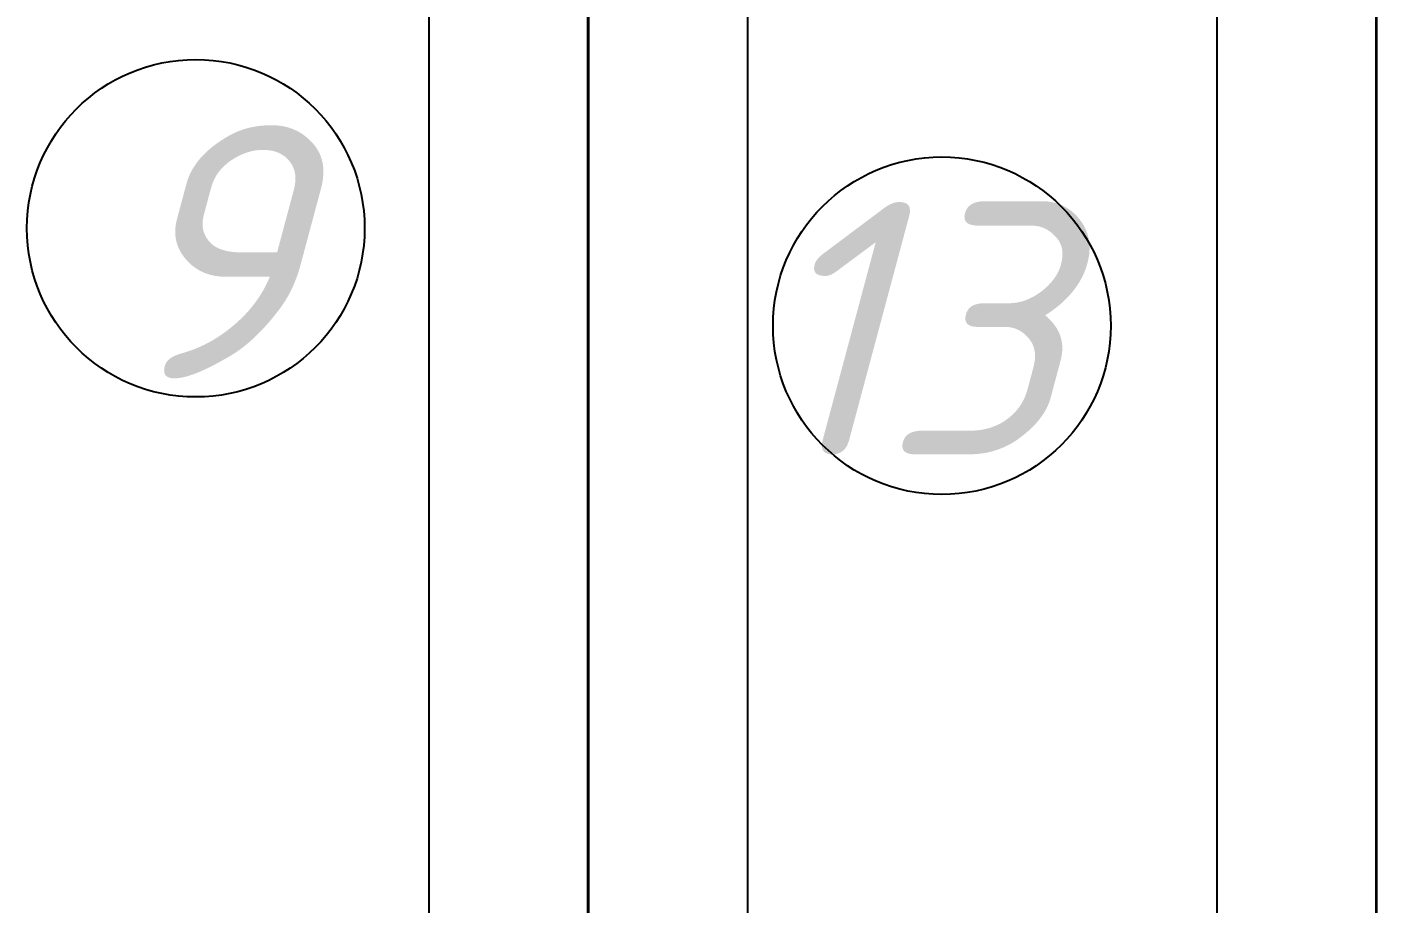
# Model space of a CAD drawing. Header units: millimetres. Extents: x -345369 to 252202, y 74562 to 424723.
# Drawn here: x -334005 to -333046, y 211698 to 212321 of the extents above; entities that cross this region are included whole.
import ezdxf

# ---------------------------------------------------------------- set-up
doc = ezdxf.new("R2010")
doc.units = ezdxf.units.MM
doc.layers.add('Оbводка', color=1, linetype='Continuous', lineweight=90)
doc.styles.get("Standard").update_dxf_attribs({"font": 'isocpeur.TTF', "oblique": 15})

msp = doc.modelspace()

# ---------------------------------------------------------------- linework, layer by layer
at = {"lineweight": 35}
for p, q in [((-333606.419034, 212912.578109), (-333606.419034, 211372.578109)), ((-333606.419034, 211432.578109), (-333606.419034, 212912.578109)), ((-333046.419034, 212912.578109), (-333046.419034, 211112.578109)), ((-333046.419034, 212912.578109), (-333046.419034, 211372.578109)), ((-333606.419034, 211372.578109), (-333606.419034, 212852.578109)), ((-333606.419034, 212852.578109), (-333606.419034, 211372.578109))]:
    msp.add_line(p, q, dxfattribs=at)
at = {"lineweight": 25}
for p, q in [((-333719.556119, 211545.715194), (-333719.556119, 212799.441024)), ((-333493.281949, 212799.441024), (-333493.281949, 211485.715194)), ((-333159.556119, 212799.441024), (-333159.556119, 211485.715194))]:
    msp.add_line(p, q, dxfattribs=at)
at = {"layer": 'Оbводка', "color": 0, "lineweight": -2}
for centre in [(-333885.399268, 212177.763403), (-333355.047837, 212108.424649)]:
    msp.add_circle(centre, 120, dxfattribs=at)

# ---------------------------------------------------------------- texts
at = {"lineweight": 40, "char_height": 180, "width": 1600, "attachment_point": 5}
for s, insert in [('9', (-333879.546536, 212161.010153)), ('13', (-333379.814978, 212106.395512))]:
    msp.add_mtext(s, dxfattribs=dict(at, insert=insert))

doc.saveas('drawing.dxf')
